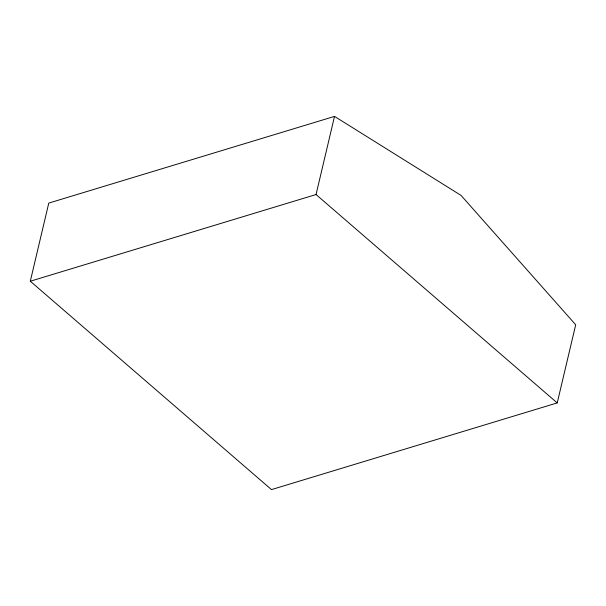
<?xml version="1.0" encoding="UTF-8"?>
<svg xmlns="http://www.w3.org/2000/svg" width="606" height="606" viewBox="0 0 606 606"><rect width="100%" height="100%" fill="white"/><g stroke="black" fill="none" stroke-linecap="round" stroke-linejoin="round"><path stroke-width="0.91" d="M30.3 281.229L48.775 203.086L334.52 116.397L461.06 195.412L575.7 324.771L557.225 402.914L271.48 489.603L30.3 281.229L316.044 194.541L557.225 402.914M316.044 194.541L334.52 116.397"/></g></svg>
